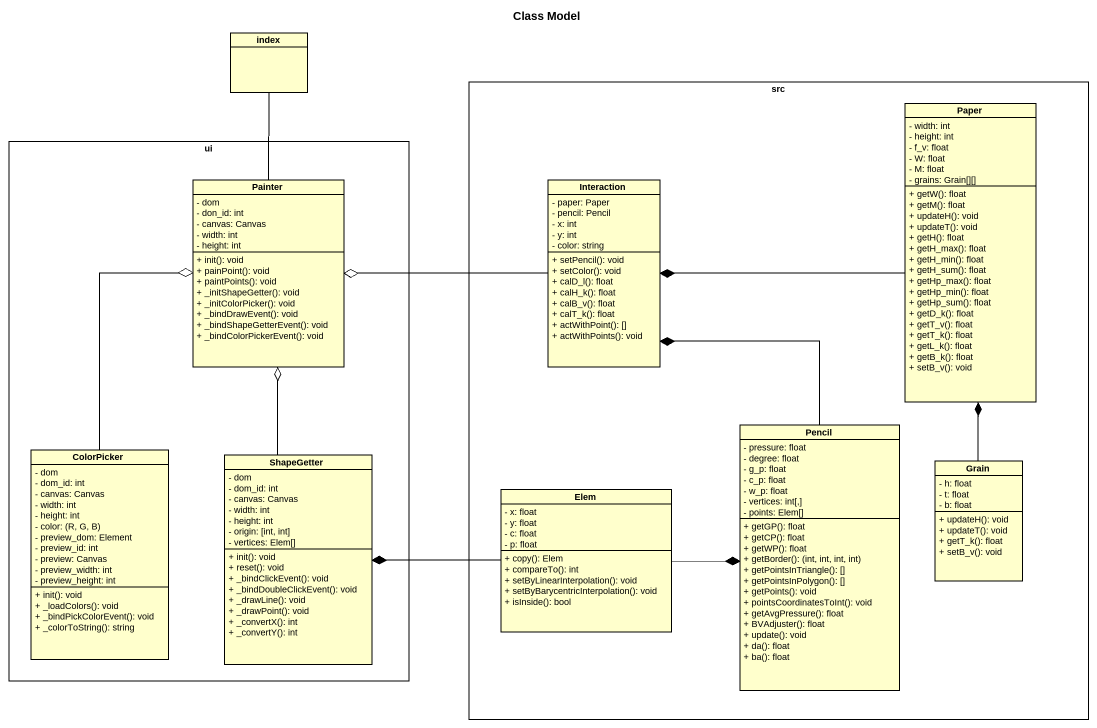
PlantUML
@startuml
title Class Model
hide circle
hide empty members
skinparam classAttributeIconSize 0
class index
rectangle src {
  class Paper {
    - width: int
    - height: int
    - f_v: float
    - W: float
    - M: float
    - grains: Grain[][]
    + getW(): float
    + getM(): float
    + updateH(): void
    + updateT(): void
    + getH(): float
    + getH_max(): float
    + getH_min(): float
    + getH_sum(): float
    + getHp_max(): float
    + getHp_min(): float
    + getHp_sum(): float
    + getD_k(): float
    + getT_v(): float
    + getT_k(): float
    + getL_k(): float
    + getB_k(): float
    + setB_v(): void
  }
  class Interaction {
    - paper: Paper
    - pencil: Pencil
    - x: int
    - y: int
    - color: string
    + setPencil(): void
    + setColor(): void
    + calD_l(): float
    + calH_k(): float
    + calB_v(): float
    + calT_k(): float
    + actWithPoint(): []
    + actWithPoints(): void
  }
  class Pencil {
    - pressure: float
    - degree: float
    - g_p: float
    - c_p: float
    - w_p: float
    - vertices: int[,]
    - points: Elem[]
    + getGP(): float
    + getCP(): float
    + getWP(): float
    + getBorder(): (int, int, int, int)
    + getPointsInTriangle(): []
    + getPointsInPolygon(): []
    + getPoints(): void
    + pointsCoordinatesToInt(): void
    + getAvgPressure(): float
    + BVAdjuster(): float
    + update(): void
    + da(): float
    + ba(): float
  }
  class Elem {
    - x: float
    - y: float
    - c: float
    - p: float
    + copy(): Elem
    + compareTo(): int
    + setByLinearInterpolation(): void
    + setByBarycentricInterpolation(): void
    + isInside(): bool
  }
  class Grain {
    - h: float
    - t: float
    - b: float
    + updateH(): void
    + updateT(): void
    + getT_k(): float
    + setB_v(): void
  }
}
rectangle ui {
  class Painter {
    - dom
    - don_id: int
    - canvas: Canvas
    - width: int
    - height: int
    + init(): void
    + painPoint(): void
    + paintPoints(): void
    + _initShapeGetter(): void
    + _initColorPicker(): void
    + _bindDrawEvent(): void
    + _bindShapeGetterEvent(): void
    + _bindColorPickerEvent(): void
  }
  class ColorPicker {
    - dom
    - dom_id: int
    - canvas: Canvas
    - width: int
    - height: int
    {field} - color: (R, G, B)
    - preview_dom: Element
    - preview_id: int
    - preview: Canvas
    - preview_width: int
    - preview_height: int
    + init(): void
    + _loadColors(): void
    + _bindPickColorEvent(): void
    + _colorToString(): string
  }
  class ShapeGetter {
    - dom
    - dom_id: int
    - canvas: Canvas
    - width: int
    - height: int
    - origin: [int, int]
    - vertices: Elem[]
    + init(): void
    + reset(): void
    + _bindClickEvent(): void
    + _bindDoubleClickEvent(): void
    + _drawLine(): void
    + _drawPoint(): void
    + _convertX(): int
    + _convertY(): int
  }
}
Paper -left-* Interaction
Painter -up- index
Interaction -left-o Painter
ColorPicker -up-o Painter
ShapeGetter -up-o Painter
Pencil -up-* Interaction
Elem -left-* ShapeGetter
Elem -right-* Pencil
Grain -up-* Paper
@enduml
